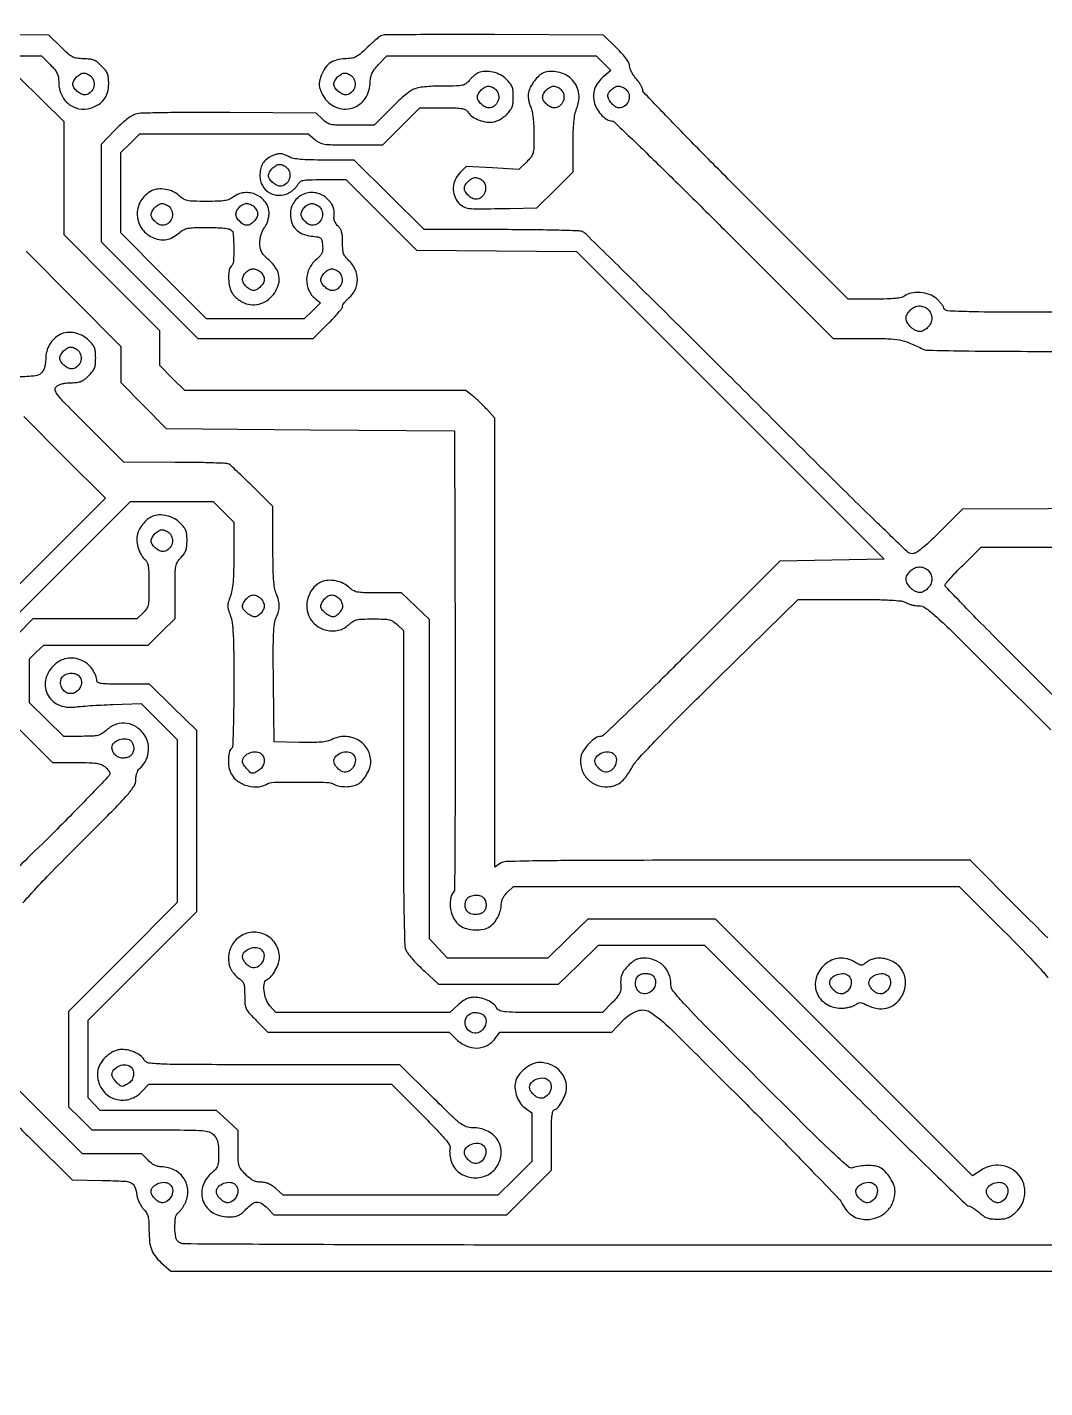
# Model space of a CAD drawing. Extents: x 30 to 1363, y 34 to 747.
# Drawn here: x 415 to 883, y 113 to 739 of the extents above; entities that cross this region are included whole.
import ezdxf

# ---------------------------------------------------------------- set-up
doc = ezdxf.new("R2010")
doc.units = 0

msp = doc.modelspace()

# ---------------------------------------------------------------- linework, layer by layer
for points in [[(920.508371, 608, -0.000328), (866.086194, 608.035745, -0.005493), (848.038022, 608.257727, -0.008364), (838.194127, 608.651805, -0.31118), (836.51394, 609.95608, 0.069725), (836.071024, 610.881106, 0.023732), (835.187387, 612.084838, 0.023065), (834.072682, 613.338454, 0.024594), (832.869827, 614.45608, 0.096619), (829.718043, 616.206114, 0.060024), (825.553788, 617.025661, 0.061176), (821.435085, 616.828703, 0.119965), (818.44113, 615.531803, -0.106108), (816.911804, 614.819033, -0.029418), (814.285761, 614.379351, -0.020065), (810.402935, 614.119006, -0.006045), (804.485779, 614.031803), (792.471558, 614), (745.235779, 661.274558, -0.001674), (727.126283, 679.520684, -0.002717), (711.87551, 695.158842, -0.000421), (698.465981, 709.082749, -0.193808), (698, 710.239762, 0.107764), (697.810221, 711.110065, 0.025427), (697.11875, 712.437469, 0.025021), (696.148332, 713.915037, 0.02235), (695, 715.347219, -0.031116), (693.851885, 716.831686, -0.029983), (692.88125, 718.465133, -0.031382), (692.204985, 720.00642, -0.087908), (692, 721.163318, 0.1202), (691.657095, 722.569106, 0.036513), (690.499675, 724.450584, 0.028397), (688.634567, 726.751028, 0.013134), (685.969133, 729.531303), (679.938266, 735.5), (629.719133, 735.689272, 0.001048), (610.359689, 735.72165, 0.001672), (593.811245, 735.659292, 0.000319), (579.221333, 735.546203, 0.087027), (578, 735.321426, 0.076881), (577.146246, 734.844899, 0.008587), (575.409066, 733.440921, 0.010277), (573.392434, 731.6813, 0.008164), (571.286181, 729.702045, -0.012283), (568.096682, 726.753949, -0.063605), (566.111999, 725.412168, -0.083543), (564.108108, 724.790653, -0.029897), (561.114639, 724.567913, 0.065735), (557.110073, 723.979965, 0.094921), (553.921854, 722.375134, 0.093731), (551.525192, 719.687722, 0.062647), (549.854159, 715.907563, 0.029432), (549.353891, 713.79243, 0.068731), (549.295212, 712.170297, 0.064689), (549.678846, 710.533938, 0.023705), (550.620977, 708.347677, 0.157913), (556.05164, 702.719337, 0.176324), (563.488007, 701.664022, 0.175536), (569.887074, 705.636971, 0.156699), (572.629487, 712.994671, -0.028024), (572.912548, 715.761775, -0.064501), (573.503393, 717.765117, -0.060533), (574.610887, 719.627275, -0.022285), (576.588779, 721.965903), (580.321266, 726), (628.464466, 726), (676.607666, 726), (679.946346, 722.555357), (683.285026, 719.110713), (680.27222, 716.575605, 0.05268), (677.515643, 713.710113, 0.081377), (675.876702, 710.698394, 0.087192), (675.350436, 707.478917, 0.069909), (675.881297, 704.00186, 0.067062), (677.183994, 701.12366, 0.056188), (679.269912, 698.497261, 0.060213), (681.660826, 696.614477, 0.137552), (683.852186, 696, -0.194359), (684.938935, 695.560976, -0.000331), (699.676499, 681.3125, -0.00241), (716.191373, 665.169632, -0.00148), (735.5, 646), (785.565346, 596), (800.748746, 596, -0.006813), (810.763223, 595.863538, -0.038244), (816.087444, 595.309419, -0.053294), (820.460863, 594.020322, -0.021062), (826.154292, 591.372967, 0.113513), (829.248906, 590.578485, 0.002482), (844.873002, 590.261576, 0.00329), (869.036539, 590.050438, 0.000539), (915.782168, 590, -0.000472)], [(388.873778, 726), (421.594104, 726), (425.547052, 721.951901, -0.019519), (427.653302, 719.619414, -0.062571), (428.782147, 717.860044, -0.074213), (429.337872, 716.046378, -0.035722), (429.527205, 713.616401, 0.103673), (430.720901, 708.095949, 0.118168), (434.007591, 703.815374, 0.123666), (438.746374, 701.615264, 0.120498), (444.011811, 701.885393, 0.063762), (447.742683, 703.544559, 0.094136), (450.397274, 705.937078, 0.095476), (451.965574, 709.109015, 0.067303), (452.5, 713.061333, 0.024231), (452.366083, 715.823024, 0.071012), (451.916713, 717.669774, 0.073757), (450.979425, 719.277847, 0.027614), (449.233648, 721.22789, 0.028294), (447.283479, 722.969007, 0.072422), (445.651916, 723.919845, 0.068701), (443.765723, 724.393202, 0.023554), (440.947467, 724.567013, -0.029941), (437.876153, 724.795817, -0.087179), (435.856444, 725.43865, -0.063554), (433.839272, 726.84548, -0.01083), (430.43037, 730.069892), (424.933103, 735.5), (390.216552, 735.730376, 0.001644)], [(884.278303, 320.305099, -0.00176), (871, 333.5), (848.516669, 356), (741.480841, 356, 0.000358), (679.207246, 355.955454, 0.003204), (651.871906, 355.741173, 0.002676), (635.17109, 355.413823, 0.147573), (632.222506, 354.443296), (630, 352.886592), (630, 456.072095), (630, 559.257598), (626.307452, 563.378799, 0.011229), (624.674039, 565.121456, 0.008653), (622.817831, 566.950335, 0.008763), (621.022949, 568.599617, 0.020602), (619.613172, 569.75), (616.611441, 572), (552.024417, 572), (487.437393, 572), (481.718697, 577.778997), (476, 583.557995), (476, 591.47812), (476, 599.398244), (454, 621.477738), (432, 643.557231), (432, 669.588719), (432, 695.620206), (421.644969, 705.810103), (411.289939, 716)], [(923.767632, 517.762029), (845.035264, 517.5), (834.750558, 507.25, -0.006296), (829.714743, 502.356005, -0.020646), (826.218736, 499.306798, -0.028849), (823.659486, 497.48639, -0.141073), (821.969895, 497, -0.193079), (819.604089, 497.948954, -0.001611), (805.021107, 511.981118, -0.003499), (783.896822, 532.727433, -0.000675), (745.98697, 570.585906, 0.000893), (717.647318, 598.86254, 0.001441), (693.406737, 622.824467, 0.00021), (671.815714, 644.02681, 0.100296), (670.1849, 645.085906, 0.086691), (668.397622, 645.45398, 0.001439), (658.225495, 645.731485, 0.003673), (646.360013, 645.93382, 0.002426), (632.723021, 646), (597.576241, 646), (581.469596, 662), (565.362951, 678), (551.795782, 678, -0.005583), (545.116665, 678.07458, -0.017085), (540.595153, 678.330307, -0.024553), (537.428244, 678.77582, -0.073097), (535.364307, 679.493839, 0.035036), (532.945908, 680.546919, 0.08691), (531.047752, 680.867391, 0.087354), (529.159557, 680.523027, 0.035651), (526.775141, 679.441198, 0.059257), (524.580336, 677.888901, 0.084698), (523.106239, 676.020012, 0.079276), (522.273958, 673.671918, 0.045635), (522, 670.676525, 0.125427), (523.132714, 666.232125, 0.134609), (526.236275, 663.010342, 0.132203), (530.597173, 661.786531, 0.119024), (535.177238, 662.840674, 0.037026), (536.521662, 663.641399, 0.031389), (537.813908, 664.67351, 0.032582), (538.874012, 665.769068, 0.072721), (539.487128, 666.75, -0.118765), (540.444367, 668.009553, -0.123401), (541.857319, 668.672939, -0.044313), (544.462767, 668.947058, -0.004064), (550.976091, 669), (561.477926, 669), (577.749285, 652.75), (594.020645, 636.5), (630.760322, 636.224887), (667.5, 635.949773), (738.255502, 565.224887), (809.011004, 494.5), (785.007949, 494), (761.004893, 493.5), (720.747873, 453.25, -0.001989), (705.191162, 437.819232, -0.003212), (691.813855, 424.823438, -0.000586), (679.944356, 413.466431, -0.192881), (678.780223, 413, 0.154409), (676.338915, 412.227666, 0.046515), (673.339971, 409.672015, 0.046843), (670.761292, 406.473095, 0.100181), (669.57454, 403.545642, 0.114706), (669.798007, 398.348004, 0.115432), (672.292297, 393.795524, 0.113193), (676.595633, 390.760236, 0.107017), (681.88271, 389.821906, 0.066958), (685.138321, 390.385086, 0.088803), (687.796846, 391.776415, 0.070956), (690.213856, 394.269871, 0.028596), (692.782804, 398.269144, -0.05656), (695.719358, 402.323861, -0.006184), (703.595321, 410.74141, -0.005642), (715.172068, 422.542002, -0.001803), (732.646688, 439.831811), (769.466117, 476), (792.983058, 475.964565, -0.00253), (805.071056, 475.885189, -0.011152), (812.192314, 475.643474, -0.016071), (816.773747, 475.237543, -0.100032), (819, 474.5, 0.045512), (820.206244, 473.949194, 0.024134), (821.782633, 473.480268, 0.023814), (823.453766, 473.153231, 0.033863), (824.962155, 473.035435, -0.151504), (827.888476, 472.09497, -0.028865), (832.326133, 468.583612, -0.01281), (839.754307, 461.625657, -0.001281), (857.034549, 444.5), (885.644788, 416)], [(414.5, 636.097194), (436.25, 614.204341), (458, 592.311489), (458, 583.997399), (458, 575.68331), (468.463822, 565.091655), (478.927643, 554.5), (545.213822, 554), (611.5, 553.5), (611.754605, 448.108011, -0.000764), (611.790771, 407.415229, -0.001277), (611.681503, 373.193007, -0.000108), (611.499277, 342.632918, -0.165905), (611.142492, 341.608011, 0.127014), (609.572137, 338.006133, 0.084767), (609.62039, 333.483396, 0.082759), (611.184679, 329.129735, 0.110937), (613.976369, 326.016827, 0.091744), (617.018388, 324.600279, 0.055006), (620.975688, 324.0308, 0.055591), (624.888987, 324.336834, 0.105868), (627.783205, 325.560704, 0.07198), (629.786901, 327.445102, 0.049965), (631.473376, 330.061747, 0.049712), (632.61626, 332.979572, 0.068602), (633, 335.763249, -0.065844), (633.183974, 337.154243, -0.051283), (633.729623, 338.580169, -0.046905), (634.61373, 339.98507, -0.037865), (635.804719, 341.312909), (638.609438, 344), (741.063649, 344), (843.51786, 344), (864.25893, 323.241275, -0.002897), (874.169233, 313.206925, -0.01043), (880.316538, 306.641579, -0.009875), (884.336277, 301.98302, -0.174791)], [(374.5, 432.980639), (418.473312, 476.99032), (462.446624, 521), (481.510904, 521), (500.575184, 521), (505.287592, 516.215651), (510, 511.431302), (510, 496.499084, -0.005214), (509.921239, 488.945948, -0.016019), (509.650897, 483.839385, -0.023508), (509.159505, 480.136471, -0.046501), (508.364142, 477.283433, 0.018257), (507.473472, 474.668635, 0.073077), (507.228284, 473, 0.073077), (507.473472, 471.331365, 0.018257), (508.364142, 468.716567, -0.059462), (509.229807, 465.269237, -0.019217), (509.697445, 460.01757, -0.010646), (509.939907, 451.68537, -0.00195), (510, 436.275584, -0.002948), (509.936127, 425.441139, -0.004772), (509.73955, 416.228348, -0.001073), (509.474034, 408.191032, -0.250568), (509.113363, 407.570062, 0.193934), (508.023181, 406.087686, 0.046197), (507.529725, 403.003878, 0.046117), (507.619283, 399.537006, 0.069558), (508.385792, 396.619096, 0.121043), (511.069432, 392.989695, 0.089782), (515.429138, 390.527506, 0.089337), (520.396354, 389.742099, 0.118048), (524.813148, 390.9, -0.117422), (528.488502, 391.868377, -0.006389), (540.54345, 392.001856, -0.00642), (552.593244, 391.826562, -0.116526), (556.287199, 390.846296, 0.083329), (558.591974, 390.069394, 0.044088), (561.609258, 389.855632, 0.043855), (564.656528, 390.176915, 0.074814), (567.063021, 391.033728, 0.093564), (569.12591, 392.695033, 0.045576), (571.084351, 395.466682, 0.045436), (572.523967, 398.579021, 0.085482), (572.996262, 401.29966, 0.134561), (571.413052, 407.106398, 0.131813), (567.081571, 411.34859, 0.127363), (561.079355, 412.94214, 0.12144), (554.938823, 411.468364, -0.066626), (552.892651, 410.734885, -0.031589), (550.116706, 410.321063, -0.020841), (546.18751, 410.151403, -0.006366), (540.238483, 410.218364), (528.5, 410.5), (528.233281, 437.45488, -0.001978), (528.146536, 452.059283, -0.010855), (528.302019, 459.940855, -0.018613), (528.687662, 464.833648, -0.08198), (529.483281, 467.606009, 0.04023), (530.561756, 470.448363, 0.070295), (530.917243, 472.937192, 0.066671), (530.575767, 475.516384, 0.032763), (529.5, 478.654243, -0.061978), (528.76214, 481.299918, -0.019876), (528.319868, 485.362541, -0.013326), (528.070536, 491.290035, -0.003847), (528, 500.457305), (528, 518.670361), (518.570739, 527.982444, 0.002328), (514.862302, 531.610847, 0.00329), (511.523357, 534.805096, 0.001903), (508.680843, 537.468443, 0.046027), (507.820739, 538.131951, 0.131371), (506.741876, 538.470227, 0.001909), (499.984842, 538.73237, 0.005093), (492.102111, 538.927672, 0.003321), (483, 538.999973), (459.5, 539.030572), (443.010127, 555.489699, -0.001782), (432.637173, 565.917365, -0.024888), (429.107681, 569.865757, -0.092052), (427.896329, 572.103899, -0.281581), (428.283932, 573.712504, -0.081341), (429.371118, 574.49371, -0.048315), (430.865378, 575.063319, -0.039238), (432.766643, 575.427396, -0.022514), (435.097332, 575.580849, 0.023313), (437.907191, 575.770354, 0.06649), (439.803975, 576.248106, 0.071491), (441.430874, 577.184507, 0.030108), (443.323527, 578.861988, 0.029126), (445.014958, 580.762854, 0.074334), (445.92989, 582.358843, 0.069764), (446.369566, 584.212949, 0.023387), (446.5, 587, 0.023213), (446.371295, 589.770794, 0.068566), (445.938264, 591.622294, 0.074223), (445.042741, 593.205233, 0.030605), (443.40662, 595.054919, 0.0758), (440.425062, 597.247538, 0.070157), (436.846544, 598.52424, 0.07353), (433.219898, 598.726858, 0.100668), (430.096399, 597.789172, 0.069469), (427.392802, 595.813716, 0.067962), (425.310311, 593.159867, 0.066946), (423.992152, 590.006471, 0.064062), (423.527666, 586.568617, -0.029691), (423.394966, 584.552116, -0.041389), (423.022069, 582.783594, -0.046889), (422.418851, 581.291764, -0.064496), (421.595012, 580.104892, -0.188067), (418.872045, 578.744189, -0.015808), (410.878354, 578.263886, -0.006732)], [(413.07936, 336.448125, -0.006769), (418.350131, 342.335013, -0.008183), (426.190683, 350.582027, -0.002291), (438.715858, 363.215743, 0.001311), (454.928392, 379.504823, 0.014844), (461.135174, 386.157522, 0.038264), (464.130732, 390.142798, 0.14298), (465, 393.120479, -0.036883), (465.112377, 394.641833, -0.039982), (465.4471, 396.088425, -0.0438), (465.948479, 397.291531, -0.099243), (466.565937, 398.054723, 0.093278), (469.248562, 401.291501, 0.086629), (470.658864, 405.366162, 0.087647), (470.597114, 409.635271, 0.098696), (469.053655, 413.432574, 0.096001), (465.41943, 417.148859, 0.115169), (460.879827, 418.940052, 0.116811), (456.066459, 418.524698, 0.100811), (451.652781, 416, -0.033768), (449.412754, 414.286414, -0.083259), (447.528188, 413.446227, -0.054789), (445.035367, 413.085336, -0.008576), (440.060713, 413), (431.885456, 413), (423.942728, 420.678284), (416, 428.356569), (416, 438.482118), (416, 448.607666), (419.297607, 451.803833), (422.595214, 455), (446.579797, 455), (470.56438, 455), (476.78219, 461.103255), (483, 467.20651), (483, 479.798536, -0.003543), (483.057585, 487.924995, -0.040482), (483.361586, 491.112303, -0.093106), (484.138548, 493.165961, -0.054207), (485.75, 495.260944, 0.036958), (487.14865, 496.95524, 0.06928), (487.964127, 498.529766, 0.061387), (488.374808, 500.393206, 0.023579), (488.5, 503.046432, 0.023686), (488.370162, 505.785684, 0.068577), (487.935319, 507.628992, 0.073767), (487.038736, 509.209993, 0.030573), (485.40662, 511.054919, 0.075306), (482.590447, 513.130182, 0.063399), (479.117252, 514.430028, 0.065612), (475.56004, 514.788557, 0.09611), (472.5, 514.097146, 0.072339), (470.244991, 512.688783, 0.049184), (468.135835, 510.51281, 0.04881), (466.473642, 507.942103, 0.067162), (465.55126, 505.353591, 0.082788), (465.429437, 502.52131, 0.050966), (466.172662, 499.259873, 0.051171), (467.552169, 496.237203, 0.087227), (469.345096, 494.127555, -0.130855), (470.185819, 492.945426, -0.054005), (470.675731, 491.027269, -0.029343), (470.93315, 487.951134, -0.006205), (471, 482.564646, -0.005029), (470.935161, 476.118425, -0.048622), (470.615271, 473.403436, -0.09883), (469.824748, 471.591889, -0.049622), (468.195281, 469.687091), (465.390562, 467), (441.483364, 467), (417.576165, 467), (410.788082, 460.062314)], [(890.585294, 428), (863.792647, 454.725327, -0.001833), (853.520902, 465.046667, -0.002968), (844.87034, 473.907573, -0.000501), (837.287412, 481.78347, -0.193732), (837, 482.497405, -0.179554), (837.246557, 483.161851, -0.004402), (839.429573, 485.653625, -0.009001), (842.101236, 488.543102, -0.005938), (845.270888, 491.772078), (853.541775, 500), (928.148764, 500, -0.000554)], [(404, 423.680851), (415.340426, 412.340426), (426.680851, 401), (437.590426, 400.966731, -0.005873), (443.566273, 400.878308, -0.029412), (446.900961, 400.593002, -0.054156), (449.077369, 400.031792, -0.083871), (450.75, 399.056438, -0.032156), (451.611057, 398.238768, -0.034437), (452.339063, 397.335003, -0.036741), (452.847987, 396.477855, -0.116107), (453, 395.832054, -0.191457), (452.639802, 394.925859, -0.000985), (445.876562, 387.790655, -0.004176), (438.046235, 379.698645, -0.002611), (428.75, 370.34912, -0.001913), (415.190946, 356.956917, -0.01248), (408.185856, 350.425477, -0.022699)], [(1026.519234, 179), (756.509617, 179.031803, -0.000166), (611.316528, 179.097098, -0.001056), (537.573434, 179.310471, -0.000207), (487.128367, 179.583851, -0.16227), (484.75, 180.392046, -0.18664), (483.363429, 182.641181, -0.042513), (482.915495, 187.176496, -0.042601), (483.242399, 191.729384, -0.182291), (484.565937, 194.054723, 0.04289), (485.267352, 194.74646, 0.017939), (486.093135, 195.787193, 0.017593), (486.902127, 196.970492, 0.021817), (487.565937, 198.127507, 0.127349), (488.890373, 203.943203, 0.135266), (487.174284, 209.524107, 0.131848), (482.791508, 213.537216, 0.118245), (476.79966, 215.027778, -0.052685), (475.130022, 215.218422, -0.057731), (473.590728, 215.75307, -0.052624), (472.102719, 216.675197, -0.033737), (470.583333, 218.027778), (467.666667, 221), (454.071967, 221), (440.477268, 221), (424.238634, 237.261037), (408, 253.522074)], [(410.086163, 234.456179, 0.003319), (417.245021, 227.279317), (435.662882, 209.058634), (449.474178, 208.779317, -0.005518), (459.512581, 208.465438, -0.0916), (462.756952, 207.722935, -0.207299), (464.419959, 205.953191, -0.047034), (465.468677, 201.871781, 0.045094), (465.869196, 200.28762, 0.028382), (466.603434, 198.524068, 0.028401), (467.531308, 196.857627, 0.045675), (468.522467, 195.570259, -0.047986), (469.838779, 193.844156, -0.076357), (470.565993, 192.139344, -0.051204), (470.908908, 189.846512, -0.011536), (471, 185.898818, 0.028869), (471.308707, 180.556664, 0.068875), (472.301269, 176.717231, 0.075181), (474.234946, 173.495701, 0.039919), (477.483713, 170.148444), (481.069592, 167), (756.293518, 167), (1031.517444, 167)]]:
    msp.add_lwpolyline(points, format="xyb")
for points in [[(444.428571, 716.428571, -0.152214), (445.713273, 713.980583, -0.136093), (445.456517, 711.114412, -0.140429), (443.776564, 708.852873, -0.164681), (441.257312, 708, -0.12584), (439.617927, 708.419238, -0.060561), (437.842419, 709.691353, -0.061122), (436.452146, 711.321891, -0.14703), (436, 712.826247, -0.130232), (436.437437, 714.47721, -0.064738), (437.752339, 716.216571, -0.064913), (439.461446, 717.555515, -0.134529), (441.083559, 718, -0.071086), (441.876795, 717.886651, -0.038848), (442.79776, 717.538393, -0.037788), (443.696589, 717.030038, -0.048823)], [(622.388117, 718.071104, 0.050769), (621.434326, 717.542473, 0.023026), (620.299689, 716.673473, 0.022518), (619.176969, 715.638688, 0.028655), (618.244197, 714.583317, -0.067223), (616.720129, 713.105369, -0.107064), (615.070561, 712.363811, -0.047546), (612.42688, 712.060741, -0.00478), (606.073961, 712, 0.009889), (601.563629, 711.910786, 0.016084), (597.743166, 711.636311, 0.018459), (594.696212, 711.204444, 0.057739), (592.717881, 710.607481, 0.061041), (591.022801, 709.613524, 0.011844), (588.249479, 707.389317, 0.012431), (585.122849, 704.622025, 0.011205), (582.025028, 701.607481), (574.550055, 694), (564.079746, 694, -0.005014), (557.509334, 694.065896, -0.045844), (554.671284, 694.384175, -0.091742), (552.75735, 695.162584, -0.048766), (550.740036, 696.75), (547.870635, 699.5), (508.185318, 699.807578, 0.001892), (490.872734, 699.876238, 0.004319), (477.810294, 699.765775, 0.003088), (467.865535, 699.534309, 0.063842), (464.918414, 699.067894, 0.065532), (463.007043, 698.224973, 0.026907), (460.663791, 696.621783, 0.023071), (458.02309, 694.397734, 0.014896), (455.168414, 691.59687), (449, 685.173108), (449, 662.791498), (449, 640.409889), (471.25, 618.210623), (493.5, 596.011358), (520, 596.006818), (546.5, 596.002279), (553.25, 602.655839, 0.009857), (555.835954, 605.307365, 0.014051), (558.017187, 607.769062, 0.009951), (559.713766, 609.879715, 0.165785), (560, 610.719259, -0.131122), (560.187542, 611.422108, -0.031424), (560.859654, 612.438325, -0.030155), (561.806293, 613.545354, -0.025891), (562.926482, 614.591592, 0.108499), (565.818054, 618.354977, 0.110237), (566.845299, 622.961703, 0.10704), (565.823337, 627.676474, 0.097194), (562.923253, 631.734424, -0.036009), (561.345388, 633.454528, -0.083651), (560.503754, 634.982771, -0.067111), (560.109073, 636.905501, -0.017111), (560, 640.091765, 0.016717), (559.903571, 642.975117, 0.05033), (559.575961, 644.913419, 0.071501), (558.954556, 646.340141, 0.070543), (557.954179, 647.541468, -0.052228), (557.183001, 648.401687, -0.044001), (556.555293, 649.452278, -0.045997), (556.15295, 650.525454, -0.085918), (556.06487, 651.446455, 0.027388), (556.126502, 654.338636, 0.0751), (555.754999, 656.341803, 0.07963), (554.823936, 658.078081, 0.033576), (553.076923, 660.076923, 0.144953), (547.918752, 662.878106, 0.150066), (542.144252, 662.366816, 0.151086), (537.678977, 658.710467, 0.147243), (536, 653.132687, 0.079421), (536.628277, 649.202281, 0.111706), (538.445985, 646.166496, 0.106627), (541.467716, 644.11537, 0.067495), (545.610568, 643.06144, -0.013032), (548.725472, 642.621247, -0.132577), (549.901793, 642.081664, -0.174025), (550.492507, 641.079257, -0.02636), (550.811147, 638.736892, -0.033546), (550.84328, 636.654467, -0.088227), (550.507522, 635.20505, -0.086157), (549.686918, 633.940229, -0.030979), (548.127898, 632.454166, 0.102519), (544.797962, 628.224749, 0.107733), (543.499097, 623.095276, 0.113037), (544.471904, 618.084407, 0.122458), (547.517449, 614.164935), (549.890115, 612.298595), (546.152895, 608.649298), (542.415675, 605), (519.948461, 605), (497.481247, 605), (477.740624, 624.759151), (458, 644.518301), (458.016517, 663.009151), (458.033033, 681.5), (462.434426, 685.75), (466.835818, 690), (505.523553, 690), (544.211288, 690), (547.182369, 687.5, 0.061231), (549.388668, 686.063325, 0.077724), (551.708476, 685.346353, 0.032995), (555.381403, 685.056878, 0.003171), (564.348803, 685), (578.544156, 685), (587, 693.5), (595.455844, 702), (605.987375, 702, -0.004667), (612.231644, 701.941716, -0.038749), (615.049277, 701.670027, -0.093951), (616.671019, 701.05786, -0.116589), (617.814037, 699.926167, 0.105979), (619.756762, 697.920334, 0.057858), (622.81733, 696.347831, 0.056335), (626.283443, 695.47576, 0.080014), (629.454579, 695.557457, 0.055373), (630.943263, 696.011571, 0.029928), (632.656596, 696.874459, 0.029421), (634.316272, 697.974231, 0.040717), (635.6519, 699.15855, 0.034687), (637.114116, 700.91357, 0.06981), (637.953929, 702.503732, 0.062953), (638.372733, 704.369868, 0.023761), (638.5, 707.046432, 0.023686), (638.370162, 709.785684, 0.068577), (637.935319, 711.628992, 0.073767), (637.038736, 713.209993, 0.030573), (635.40662, 715.054919, 0.075317), (632.577059, 717.139947, 0.064346), (629.102215, 718.432763, 0.066281), (625.522854, 718.77491, 0.092153)], [(564.428571, 716.428571, -0.152214), (565.713273, 713.980583, -0.136093), (565.456517, 711.114412, -0.140429), (563.776564, 708.852873, -0.164681), (561.257312, 708, -0.12584), (559.617927, 708.419238, -0.060561), (557.842419, 709.691353, -0.061122), (556.452146, 711.321891, -0.14703), (556, 712.826247, -0.130232), (556.437437, 714.47721, -0.064738), (557.752339, 716.216571, -0.064913), (559.461446, 717.555515, -0.134529), (561.083559, 718, -0.071086), (561.876795, 717.886651, -0.038848), (562.79776, 717.538393, -0.037788), (563.696589, 717.030038, -0.048823)], [(652.388117, 718.071104, 0.083703), (650.275392, 716.71196, 0.04516), (648.17873, 714.424298, 0.044361), (646.467807, 711.71307, 0.064607), (645.512438, 709.056631, 0.056208), (645.365856, 707.651002, 0.033074), (645.491778, 705.964207, 0.031339), (645.859147, 704.182093, 0.032469), (646.443297, 702.481467, -0.047027), (647.122492, 700.299692, -0.02195), (647.60617, 697.375441, -0.018571), (647.903357, 693.798222, -0.011438), (648, 689.574043, -0.006039), (647.927658, 683.584897, -0.061299), (647.564746, 681.127151, -0.103316), (646.645847, 679.340122, -0.030051), (644.544968, 677.043585), (641.089936, 673.694836), (628.99879, 674.378163), (616.907643, 675.061489), (613.953822, 672.107668, 0.090008), (611.776141, 668.964287, 0.095913), (610.904613, 665.325679, 0.096555), (611.455928, 661.644492, 0.092561), (613.351353, 658.377917, 0.088687), (615.526005, 656.606666, 0.099484), (618.095065, 655.788565, 0.030353), (622.674149, 655.562697, 0.001698), (636.935714, 655.773741), (649.371429, 656), (657.685714, 664.314286), (666, 672.628571), (666, 685.030853, -0.007126), (666.086432, 691.094764, -0.017125), (666.368117, 695.577758, -0.022952), (666.861115, 699.004337, -0.044033), (667.619384, 701.67343, 0.057319), (668.625105, 705.60729, 0.079492), (668.542031, 709.239636, 0.083979), (667.349583, 712.51569, 0.072669), (665.099128, 715.40503, 0.07981), (662.388935, 717.277938, 0.059739), (658.945369, 718.442398, 0.060805), (655.398713, 718.74562, 0.092379)], [(630.428571, 710.428571, -0.152214), (631.713273, 707.980583, -0.136093), (631.456517, 705.114412, -0.140429), (629.776564, 702.852873, -0.164681), (627.257312, 702, -0.12584), (625.617927, 702.419238, -0.060561), (623.842419, 703.691353, -0.061122), (622.452146, 705.321891, -0.14703), (622, 706.826247, -0.130232), (622.437437, 708.47721, -0.064738), (623.752339, 710.216571, -0.064913), (625.461446, 711.555515, -0.134529), (627.083559, 712, -0.071086), (627.876795, 711.886651, -0.038848), (628.79776, 711.538393, -0.037788), (629.696589, 711.030038, -0.048823)], [(660.428571, 710.428571, -0.152214), (661.713273, 707.980583, -0.136093), (661.456517, 705.114412, -0.140429), (659.776564, 702.852873, -0.164681), (657.257312, 702, -0.12584), (655.617927, 702.419238, -0.060561), (653.842419, 703.691353, -0.061122), (652.452146, 705.321891, -0.14703), (652, 706.826247, -0.130232), (652.437437, 708.47721, -0.064738), (653.752339, 710.216571, -0.064913), (655.461446, 711.555515, -0.134529), (657.083559, 712, -0.071086), (657.876795, 711.886651, -0.038848), (658.79776, 711.538393, -0.037788), (659.696589, 711.030038, -0.048823)], [(690.428571, 710.428571, -0.151452), (691.743155, 707.93268, -0.143981), (691.451115, 705.07492, -0.144683), (689.661366, 702.839873, -0.153237), (686.985275, 702, -0.156123), (685.467978, 702.485608, -0.057167), (683.774977, 704.012032, -0.056727), (682.436134, 705.92946, -0.124695), (682, 707.651078, -0.14883), (682.425592, 709.049201, -0.066082), (683.713861, 710.509311, -0.064599), (685.39214, 711.62537, -0.11496), (687, 712, -0.068562), (687.825464, 711.886274, -0.039005), (688.773214, 711.538393, -0.038141), (689.690527, 711.030083, -0.05083)], [(534.428571, 674.428571, -0.152214), (535.713273, 671.980583, -0.136093), (535.456517, 669.114412, -0.140429), (533.776564, 666.852873, -0.164681), (531.257312, 666, -0.12584), (529.617927, 666.419238, -0.060561), (527.842419, 667.691353, -0.061122), (526.452146, 669.321891, -0.14703), (526, 670.826247, -0.130232), (526.437437, 672.47721, -0.064738), (527.752339, 674.216571, -0.064913), (529.461446, 675.555515, -0.134529), (531.083559, 676, -0.071086), (531.876795, 675.886651, -0.038848), (532.79776, 675.538393, -0.037788), (533.696589, 675.030038, -0.048823)], [(624.428571, 668.428571, -0.152214), (625.713273, 665.980583, -0.136093), (625.456517, 663.114412, -0.140429), (623.776564, 660.852873, -0.164681), (621.257312, 660, -0.12584), (619.617927, 660.419238, -0.060561), (617.842419, 661.691353, -0.061122), (616.452146, 663.321891, -0.14703), (616, 664.826247, -0.130232), (616.437437, 666.47721, -0.064738), (617.752339, 668.216571, -0.064913), (619.461446, 669.555515, -0.134529), (621.083559, 670, -0.071086), (621.876795, 669.886651, -0.038848), (622.79776, 669.538393, -0.037788), (623.696589, 669.030038, -0.048823)], [(472.096399, 663.789172, 0.13874), (467.163667, 659.024952, 0.146849), (465.59607, 652.490341, 0.148102), (467.888853, 646.213866, 0.14164), (473.314204, 642.131432, 0.05733), (476.40206, 641.345802, 0.084614), (479.190829, 641.441269, 0.079465), (481.914888, 642.471721, 0.044847), (484.817284, 644.499708, -0.050403), (486.853691, 645.889258, -0.076721), (488.865043, 646.611904, -0.041832), (491.769295, 646.927271, -0.006137), (497.694356, 647, -0.008563), (502.018613, 646.925942, -0.018349), (505.346896, 646.689428, -0.019222), (507.795793, 646.329142, -0.151362), (508.8, 645.8, -0.181816), (509.777292, 643.644627, -0.01579), (509.988156, 637.520194, -0.015736), (509.812711, 631.39363, -0.183339), (508.847002, 629.247002, 0.163486), (507.80975, 627.160232, 0.043842), (507.623733, 623.410086, 0.044597), (508.126491, 619.478972, 0.091159), (509.327781, 616.622944, 0.052494), (510.291981, 615.442381, 0.028477), (511.697366, 614.199514, 0.028047), (513.287908, 613.085271, 0.039379), (514.827781, 612.290834, 0.090396), (518.61519, 611.454728, 0.090742), (522.448619, 612.010656, 0.087213), (525.957729, 613.923103, 0.07586), (528.803464, 617, 0.082392), (530.589709, 620.889211, 0.111619), (530.758525, 624.739597, 0.103406), (529.235326, 628.503042, 0.062916), (526.072613, 632.13587, -0.019376), (523.852525, 634.278084, -0.070819), (522.71385, 635.862667, -0.084907), (522.17033, 637.546169, -0.035735), (522, 639.926362, -0.03526), (522.1375, 641.873757, -0.037686), (522.547283, 643.738484, -0.039301), (523.209655, 645.445144, -0.047), (524.1, 646.921387, 0.046826), (524.959808, 648.34588, 0.036189), (525.627953, 650.032764, 0.035587), (526.056366, 651.832953, 0.040646), (526.2, 653.596949, 0.156326), (524.606713, 658.56846, 0.132811), (520.325708, 662.076166, 0.129196), (514.761006, 663.005022, 0.144734), (509.727129, 661, -0.068544), (507.951804, 659.96066, -0.058056), (505.858605, 659.36603, -0.033221), (502.788625, 659.075403, -0.006992), (497.39699, 659, -0.005817), (491.431538, 659.069404, -0.045179), (488.667183, 659.384695, -0.087123), (486.799057, 660.125807, -0.053176), (484.916299, 661.58019, 0.084842), (482.151669, 663.450156, 0.063784), (478.635647, 664.530198, 0.06522), (475.052885, 664.674939, 0.100947)], [(480.428571, 656.428571, -0.152214), (481.713273, 653.980583, -0.136093), (481.456517, 651.114412, -0.140429), (479.776564, 648.852873, -0.164681), (477.257312, 648, -0.12584), (475.617927, 648.419238, -0.060561), (473.842419, 649.691353, -0.061122), (472.452146, 651.321891, -0.14703), (472, 652.826247, -0.130232), (472.437437, 654.47721, -0.064738), (473.752339, 656.216571, -0.064913), (475.461446, 657.555515, -0.134529), (477.083559, 658, -0.071086), (477.876795, 657.886651, -0.038848), (478.79776, 657.538393, -0.037788), (479.696589, 657.030038, -0.048823)], [(519.428571, 656.428571, -0.044552), (520.029965, 655.709265, -0.036829), (520.538393, 654.8488, -0.038266), (520.887643, 653.983358, -0.076918), (521, 653.257312, -0.12584), (520.580762, 651.617927, -0.060561), (519.308647, 649.842419, -0.061122), (517.678109, 648.452146, -0.14703), (516.173753, 648, -0.130232), (514.52279, 648.437437, -0.064738), (512.783429, 649.752339, -0.064913), (511.444485, 651.461446, -0.134529), (511, 653.083559, -0.120361), (511.41475, 654.781548, -0.078834), (512.617774, 656.409262, -0.078431), (514.273157, 657.592129, -0.116495), (516, 658, -0.068562), (516.825464, 657.886274, -0.039005), (517.773214, 657.538393, -0.038141), (518.690527, 657.030083, -0.05083)], [(549.428571, 656.428571, -0.152214), (550.713273, 653.980583, -0.136093), (550.456517, 651.114412, -0.140429), (548.776564, 648.852873, -0.164681), (546.257312, 648, -0.126624), (544.562413, 648.436224, -0.066292), (542.79856, 649.739118, -0.066678), (541.449917, 651.444767, -0.134777), (541, 653.083559, -0.120361), (541.41475, 654.781548, -0.078834), (542.617774, 656.409262, -0.078431), (544.273157, 657.592129, -0.116495), (546, 658, -0.068562), (546.825464, 657.886274, -0.039005), (547.773214, 657.538393, -0.038141), (548.690527, 657.030083, -0.05083)], [(522.428571, 626.428571, -0.044552), (523.029965, 625.709265, -0.036829), (523.538393, 624.8488, -0.038266), (523.887643, 623.983358, -0.076918), (524, 623.257312, -0.12584), (523.580762, 621.617927, -0.060561), (522.308647, 619.842419, -0.061122), (520.678109, 618.452146, -0.14703), (519.173753, 618, -0.130232), (517.52279, 618.437437, -0.064738), (515.783429, 619.752339, -0.064913), (514.444485, 621.461446, -0.134529), (514, 623.083559, -0.120361), (514.41475, 624.781548, -0.078834), (515.617774, 626.409262, -0.078431), (517.273157, 627.592129, -0.116495), (519, 628, -0.068562), (519.825464, 627.886274, -0.039005), (520.773214, 627.538393, -0.038141), (521.690527, 627.030083, -0.05083)], [(558.428571, 626.428571, -0.152214), (559.713273, 623.980583, -0.136093), (559.456517, 621.114412, -0.140429), (557.776564, 618.852873, -0.164681), (555.257312, 618, -0.12584), (553.617927, 618.419238, -0.060561), (551.842419, 619.691353, -0.061122), (550.452146, 621.321891, -0.14703), (550, 622.826247, -0.130232), (550.437437, 624.47721, -0.064738), (551.752339, 626.216571, -0.064913), (553.461446, 627.555515, -0.134529), (555.083559, 628, -0.071086), (555.876795, 627.886651, -0.038848), (556.79776, 627.538393, -0.037788), (557.696589, 627.030038, -0.048823)], [(829.171259, 609.345012, -0.1072), (830.487012, 607.508393, -0.107557), (830.921561, 605.293941, -0.102562), (830.399987, 603.014344, -0.089251), (829, 601, -0.068752), (827.099628, 599.560989, -0.134171), (825.269032, 599.105103, -0.12625), (823.384214, 599.634558, -0.057355), (821.314451, 601.174314, -0.066428), (819.697509, 603.157779, -0.128482), (819.105043, 605.102478, -0.133239), (819.547918, 607.039641, -0.074066), (821, 609, -0.083374), (822.934167, 610.378004, -0.10298), (825.075456, 610.918919, -0.105074), (827.221466, 610.556765, -0.089993)], [(438.428571, 590.428571, -0.152214), (439.713273, 587.980583, -0.136093), (439.456517, 585.114412, -0.140429), (437.776564, 582.852873, -0.164681), (435.257312, 582, -0.12584), (433.617927, 582.419238, -0.060561), (431.842419, 583.691353, -0.061122), (430.452146, 585.321891, -0.14703), (430, 586.826247, -0.130232), (430.437437, 588.47721, -0.064738), (431.752339, 590.216571, -0.064913), (433.461446, 591.555515, -0.134529), (435.083559, 592, -0.071086), (435.876795, 591.886651, -0.038848), (436.79776, 591.538393, -0.037788), (437.696589, 591.030038, -0.048823)], [(480.428571, 506.428571, -0.152214), (481.713273, 503.980583, -0.136093), (481.456517, 501.114412, -0.140429), (479.776564, 498.852873, -0.164681), (477.257312, 498, -0.12584), (475.617927, 498.419238, -0.060561), (473.842419, 499.691353, -0.061122), (472.452146, 501.321891, -0.14703), (472, 502.826247, -0.130232), (472.437437, 504.47721, -0.064738), (473.752339, 506.216571, -0.064913), (475.461446, 507.555515, -0.134529), (477.083559, 508, -0.071086), (477.876795, 507.886651, -0.038848), (478.79776, 507.538393, -0.037788), (479.696589, 507.030038, -0.048823)], [(829.171259, 489.345012, -0.1072), (830.487012, 487.508393, -0.107557), (830.921561, 485.293941, -0.102562), (830.399987, 483.014344, -0.089251), (829, 481, -0.068752), (827.099628, 479.560989, -0.134171), (825.269032, 479.105103, -0.12625), (823.384214, 479.634558, -0.057355), (821.314451, 481.174314, -0.066428), (819.697509, 483.157779, -0.128482), (819.105043, 485.102478, -0.133239), (819.547918, 487.039641, -0.074066), (821, 489, -0.083374), (822.934167, 490.378004, -0.10298), (825.075456, 490.918919, -0.105074), (827.221466, 490.556765, -0.089993)], [(550.388117, 484.071104, 0.109166), (546.871183, 481.549091, 0.089707), (544.441598, 477.606503, 0.088829), (543.531401, 473.025806, 0.104057), (544.359771, 468.681372, 0.121902), (547.640104, 464.260664, 0.115361), (552.66852, 461.768731, 0.118028), (558.186819, 461.793997, 0.131865), (562.840015, 464.346725, -0.046749), (564.706056, 465.826783, -0.086139), (566.481379, 466.588429, -0.050586), (568.984745, 466.921646, -0.007811), (574, 467, -0.007795), (579.032642, 466.921533, -0.05114), (581.53072, 466.586369, -0.086731), (583.307638, 465.817034, -0.045621), (585.195281, 464.312909), (588, 461.625818), (588, 389.263249, 0.000629), (588.049931, 349.590142, 0.004144), (588.264544, 329.730192, 0.004105), (588.604187, 317.2947, 0.110884), (589.434896, 314.125898, 0.052776), (590.390291, 312.676221, 0.010875), (592.387537, 310.352138, 0.011325), (594.838891, 307.74341, 0.010446), (597.471482, 305.175558), (604.073173, 299), (631.671288, 299), (659.269403, 299), (668.44685, 308), (677.624296, 317), (702.043248, 317), (726.4622, 317), (786.516536, 257, 0.001039), (809.637849, 233.995411, 0.001704), (829.321348, 214.625, 0.000166), (846.981357, 197.375419, 0.195773), (847.903421, 197, -0.120696), (848.62196, 196.823987, -0.020733), (849.848222, 196.11875, -0.021533), (851.246919, 195.148575, -0.017761), (852.652781, 194, 0.02988), (854.643291, 192.45263, 0.064565), (856.36769, 191.572136, 0.061253), (858.317016, 191.134602, 0.024615), (861.049481, 191, 0.024597), (863.841796, 191.13745, 0.066558), (865.768745, 191.591254, 0.067993), (867.485266, 192.528964, 0.02652), (869.57639, 194.250601, 0.188336), (873.669743, 202.582238, 0.198373), (870.916543, 211.257506, 0.191062), (862.717875, 215.675465, 0.180139), (853.468779, 213.414251), (849.658465, 210.828502), (790.596361, 269.914251), (731.534258, 329), (702.132427, 329), (672.730597, 329), (663.55315, 320), (654.375704, 311), (631.315212, 311), (608.25472, 311), (604.12736, 315.477657), (600, 319.955314), (600, 393.319149), (600, 466.682985), (593.586554, 472.841493), (587.173108, 479), (576.391273, 479, -0.004844), (569.715481, 479.064672, -0.042479), (566.776486, 479.372273, -0.087987), (564.839374, 480.11185, -0.055995), (562.916299, 481.58019, 0.084636), (560.305922, 483.347384, 0.057558), (556.883765, 484.448333, 0.058094), (553.344001, 484.732861, 0.09246)], [(522.428571, 476.428571, -0.05083), (523.030083, 475.690527, -0.038141), (523.538393, 474.773214, -0.039005), (523.886274, 473.825464, -0.068562), (524, 473, -0.11496), (523.62537, 471.39214, -0.064599), (522.509311, 469.713861, -0.066082), (521.049201, 468.425592, -0.14883), (519.651078, 468, -0.123849), (517.993274, 468.417031, -0.050995), (516.06094, 469.724282, -0.050878), (514.482218, 471.34447, -0.169282), (514, 472.727963, -0.126001), (514.43599, 474.4306, -0.066557), (515.736826, 476.19878, -0.066985), (517.441883, 477.549136, -0.134822), (519.083559, 478, -0.071086), (519.876795, 477.886651, -0.038848), (520.79776, 477.538393, -0.037788), (521.696589, 477.030038, -0.048823)], [(558.428571, 476.428571, -0.05083), (559.030083, 475.690527, -0.038141), (559.538393, 474.773214, -0.039005), (559.886274, 473.825464, -0.068562), (560, 473, -0.11496), (559.62537, 471.39214, -0.064599), (558.509311, 469.713861, -0.066082), (557.049201, 468.425592, -0.14883), (555.651078, 468, -0.123849), (553.993274, 468.417031, -0.050995), (552.06094, 469.724282, -0.050878), (550.482218, 471.34447, -0.169282), (550, 472.727963, -0.126001), (550.43599, 474.4306, -0.066557), (551.736826, 476.19878, -0.066985), (553.441883, 477.549136, -0.134822), (555.083559, 478, -0.071086), (555.876795, 477.886651, -0.038848), (556.79776, 477.538393, -0.037788), (557.696589, 477.030038, -0.048823)], [(427.644767, 445.992963, 0.147414), (423.646222, 439.580246, 0.178586), (424.26978, 432.56241, 0.176572), (429.318448, 427.576047, 0.144443), (436.875724, 426.489879, -0.016205), (439.454852, 426.779294, -0.003492), (443.937131, 427.104182, -0.003641), (449.135012, 427.406466, -0.00347), (454.420892, 427.638491), (467.341784, 428.115836), (475.670892, 419.829996), (484, 411.544156), (484, 374.04752), (484, 336.550884), (459, 311.480365), (434, 286.409845), (434, 264.552749), (434, 242.695652), (439.347826, 237.347826), (444.695652, 232), (471.673512, 232, -0.001142), (489.543767, 231.959199, -0.018667), (495.526383, 231.708403, -0.061777), (498.689904, 231.058481, -0.123265), (500.825686, 229.685549, -0.058553), (501.915104, 228.213809, -0.067771), (502.56947, 226.598543, -0.047791), (502.903595, 224.446962, -0.014639), (503, 221.154997, -0.013381), (502.898953, 217.379876, -0.07573), (502.49095, 215.41455, -0.095883), (501.5545, 213.876985, -0.028016), (499.57025, 211.927536, 0.140579), (495.674307, 205.861814, 0.169572), (495.972885, 199.132757, 0.165742), (500.421689, 193.944192, 0.134174), (507.536293, 192, 0.025938), (510.230942, 192.139882, 0.076996), (512.015351, 192.609643, 0.076102), (513.585545, 193.600692, 0.024938), (515.564771, 195.5, -0.043697), (518.370284, 197.997208, -0.148502), (520.648875, 198.816415, -0.161415), (522.879826, 198.199495, -0.054293), (525.5, 196), (528.374182, 193), (581.954958, 193), (635.535734, 193), (645.767867, 203.267075), (656, 213.534149), (656, 227.160086, -0.003882), (656.056444, 234.429457, -0.022334), (656.287937, 238.270892, -0.041453), (656.710769, 240.496987, -0.237792), (657.494277, 241.35943, 0.136594), (659.223626, 242.64141, 0.03898), (661.081547, 245.455952, 0.039849), (662.531519, 248.652271, 0.086435), (662.996262, 251.29966, 0.102097), (662.066756, 255.834887, 0.102672), (659.418793, 259.621376, 0.099506), (655.403288, 262.125158, 0.090037), (650.584456, 263, 0.108106), (647.248535, 262.270207, 0.063321), (643.763179, 260.098519, 0.063137), (640.919888, 257.112938, 0.105054), (639.491555, 253.96155, 0.081813), (639.320496, 250.733406, 0.063575), (640.148487, 247.309947, 0.063754), (641.806161, 244.214176, 0.083461), (644.071999, 241.948732), (647, 239.863812), (647, 228.658446), (647, 217.45308), (639.227876, 209.72654), (631.455753, 202), (582.109891, 202), (532.76403, 202), (529.347219, 205, 0.030269), (527.586304, 206.366695, 0.047581), (525.911106, 207.291465, 0.052617), (524.224121, 207.821043, 0.049801), (522.43187, 208, -0.050103), (520.562906, 208.187754, -0.065486), (518.940187, 208.745445, -0.055573), (517.328074, 209.785247, -0.025385), (515.466667, 211.466667, -0.028015), (513.382619, 213.798318, -0.097574), (512.456435, 215.582414, -0.063693), (512.080258, 217.957345, -0.007469), (512, 223.329825), (512, 231.726316), (507.042841, 236.363158), (502.085682, 241), (475.289594, 241), (448.493505, 241), (445.746753, 243.91019), (443, 246.820381), (443, 264.667691), (443, 282.515001), (468, 307.5), (493, 332.484999), (493, 374.050112), (493, 415.615225), (482.149443, 426.307612), (471.298885, 437), (459.149443, 437, -0.003866), (452.436311, 437.051903, -0.027858), (449.210018, 437.281887, -0.069085), (447.538269, 437.73524, -0.3006), (447, 438.54966, 0.098318), (446.538396, 440.874469, 0.049263), (445.121538, 443.527872, 0.048578), (443.160292, 445.923705, 0.077777), (441.032733, 447.483073, 0.065168), (437.491939, 448.76393, 0.082132), (434.016387, 448.948481, 0.083327), (430.705257, 448.006682, 0.069398)], [(438.8, 440.8, -0.188056), (439.952423, 438.174607, -0.149364), (439.166167, 435.154367, -0.1449), (436.798087, 433.027501, -0.176748), (433.85064, 432.74931, -0.126373), (432.03304, 433.759306, -0.106249), (430.784723, 435.58205, -0.104157), (430.380323, 437.789086, -0.11679), (430.932303, 439.873507, -0.149696), (432.342967, 441.275219, -0.092213), (434.596055, 441.974959, -0.090496), (436.990226, 441.823249, -0.136237)], [(462.8, 410.8, -0.070395), (463.259976, 410.188407, -0.038897), (463.6475, 409.335625, -0.037889), (463.911715, 408.392078, -0.049362), (464, 407.5, -0.09126), (463.65033, 405.600158, -0.123128), (462.654431, 404.172367, -0.112352), (461.023695, 403.296354, -0.067399), (458.835184, 403, -0.103344), (457.023948, 403.378402, -0.094362), (455.448281, 404.456562, -0.094117), (454.376085, 406.041182, -0.102149), (454, 407.86283, -0.208968), (454.926224, 409.982241, -0.10656), (457.474734, 411.490773, -0.10164), (460.521183, 411.856751, -0.177421)], [(522.8, 404.8, -0.127774), (523.770992, 403.147437, -0.104704), (523.911448, 401.097451, -0.099958), (523.201676, 399.087713, -0.10565), (521.777494, 397.556704, -0.01506), (520.869579, 396.960704, -0.018033), (519.97946, 396.457282, -0.016968), (519.2082, 396.08973, -0.103059), (518.777494, 396, -0.18223), (517.597798, 396.444721, -0.032035), (515.891773, 398.149584, -0.033227), (514.409415, 400.078382, -0.14828), (514, 401.428571, -0.187274), (514.917217, 403.791549, -0.116627), (517.404668, 405.486277, -0.114242), (520.430406, 405.907643, -0.175848)], [(564.8, 404.8, -0.19389), (565.903716, 402.20662, -0.136505), (565.104333, 399.101781, -0.141162), (562.845543, 396.924603, -0.207616), (560.135198, 396.715175, -0.080453), (558.682823, 397.495196, -0.054273), (557.319025, 398.796254, -0.055907), (556.324439, 400.285558, -0.119845), (556, 401.619701, -0.196492), (556.921966, 403.875188, -0.112451), (559.434987, 405.488629, -0.108754), (562.469333, 405.88575, -0.176519)], [(684.8, 404.8, -0.19389), (685.903716, 402.20662, -0.136505), (685.104333, 399.101781, -0.141162), (682.845543, 396.924603, -0.207616), (680.135198, 396.715175, -0.080453), (678.682823, 397.495196, -0.054273), (677.319025, 398.796254, -0.055907), (676.324439, 400.285558, -0.119845), (676, 401.619701, -0.196492), (676.921966, 403.875188, -0.112451), (679.434987, 405.488629, -0.108754), (682.469333, 405.88575, -0.176519)], [(624.8, 338.8, -0.070395), (625.259976, 338.188407, -0.038897), (625.6475, 337.335625, -0.037889), (625.911715, 336.392078, -0.049362), (626, 335.5, -0.091544), (625.648017, 333.593639, -0.124211), (624.645955, 332.166958, -0.112434), (622.999554, 331.294286, -0.065963), (620.778561, 331, -0.127524), (618.487449, 331.594003, -0.139207), (616.862711, 333.214184, -0.134921), (616.301145, 335.489782, -0.116806), (616.932303, 337.873507, -0.149696), (618.342967, 339.275219, -0.092213), (620.596055, 339.974959, -0.090496), (622.990226, 339.823249, -0.136237)], [(511.644767, 319.992963, 0.110177), (508.450644, 315.619449, 0.116089), (507.497588, 310.387473, 0.118341), (508.979854, 305.356934, 0.117696), (512.586153, 301.535508, -0.065273), (513.87745, 300.424703, -0.107069), (514.58703, 299.175889, -0.064071), (514.917221, 297.312943, -0.011864), (515, 293.824773, 0.017892), (515.140491, 289.899907, 0.091375), (515.686264, 287.795912, 0.076909), (516.981275, 285.85995, 0.01058), (520.347826, 282.347826), (525.695652, 277), (567.381159, 277), (609.066667, 277), (612.439378, 273.627289, 0.094382), (616.820316, 270.648155, 0.108282), (621.778715, 269.677774, 0.114237), (626.485188, 270.879282, 0.114679), (630.177175, 274.025772), (632.376117, 277), (658.060048, 277), (683.743979, 277), (689.089634, 282.5, -0.113789), (695.746505, 286.795305, -0.240069), (701.684315, 286.050399, -0.046026), (710.585584, 278.733641, -0.001376), (744.765297, 244.73475, -0.001806), (761.469302, 227.906295, -0.002759), (775.826159, 213.175903, -0.000972), (788.108696, 200.384232, -0.073128), (789.760986, 198.055835, 0.055587), (791.854599, 194.875723, 0.075339), (794.420299, 192.592884, 0.079042), (797.444665, 191.245998, 0.068864), (800.887607, 190.817885, 0.090782), (806.026411, 191.832145, 0.101008), (810.257367, 194.587649, 0.102498), (813.026978, 198.742884, 0.096202), (814, 203.753246, 0.094793), (813.450966, 206.623184, 0.047567), (811.76265, 209.921453, 0.047264), (809.44652, 212.889628, 0.082932), (806.969985, 214.765384, 0.090526), (804.702276, 215.472296, 0.034087), (801.369491, 215.650691, 0.033356), (797.749847, 215.355555, 0.042782), (794.5, 214.582425, -0.268827), (792.566648, 214.986765, -0.005681), (785.101632, 221.840969, -0.00691), (773.671448, 232.879084, -0.001114), (751.75, 254.73923, -0.000898), (727.538677, 279.077943, -0.008729), (717.483595, 289.582892, -0.015292), (712.078942, 295.801519, -0.172919), (711, 298.828033, 0.093802), (710.084212, 303.666602, 0.107054), (707.476701, 307.582923, 0.105222), (703.440823, 310.11559, 0.087913), (698.44966, 311, 0.045692), (696.494033, 310.820913, 0.066784), (694.852561, 310.284203, 0.058044), (693.252762, 309.269272, 0.026031), (691.4, 307.6, 0.038028), (689.396316, 305.265926, 0.079531), (688.30516, 303.142251, 0.072544), (687.876018, 300.658169, 0.027415), (687.97697, 297.127172, -0.106321), (687.806647, 295.808443, -0.051367), (687.07351, 294.262955, -0.038869), (685.784463, 292.469798, -0.018764), (683.879453, 290.377172), (679.583584, 286), (655.826976, 286, -0.001436), (640.864198, 286.042976, -0.018563), (635.288189, 286.282143, -0.054466), (632.412946, 286.831568, -0.197968), (631.005539, 287.98965, 0.102184), (629.411871, 289.900811, 0.056337), (626.822847, 291.522281, 0.052948), (623.713498, 292.626271, 0.058911), (620.552541, 293, 0.051117), (618.655448, 292.805546, 0.059173), (616.933776, 292.230227, 0.049721), (615.172367, 291.174225, 0.023826), (613.13168, 289.5), (609.257598, 286), (569.294097, 286), (529.330596, 286), (526.665298, 288.991342, -0.094765), (524.818347, 292.08053, -0.06396), (523.911158, 296.096905, -0.071341), (524.083206, 299.675401, -0.259049), (525.494277, 301.35943, 0.136594), (527.223626, 302.64141, 0.03898), (529.081547, 305.455952, 0.039849), (530.531519, 308.652271, 0.086435), (530.996262, 311.29966, 0.144434), (529.142724, 317.61341, 0.145042), (524.161286, 321.897605, 0.144512), (517.634954, 322.785237, 0.143134)], [(522.8, 314.8, -0.19389), (523.903716, 312.20662, -0.136505), (523.104333, 309.101781, -0.141162), (520.845543, 306.924603, -0.207616), (518.135198, 306.715175, -0.080453), (516.682823, 307.495196, -0.054273), (515.319025, 308.796254, -0.055907), (514.324439, 310.285558, -0.119845), (514, 311.619701, -0.196492), (514.921966, 313.875188, -0.112451), (517.434987, 315.488629, -0.108754), (520.469333, 315.88575, -0.176519)], [(781.605046, 307.958088, 0.140625), (777.739035, 301.937784, 0.165039), (777.980058, 295.189442, 0.164564), (782.281274, 289.967708, 0.139789), (789.181864, 288, 0.030806), (791.017346, 288.113195, 0.026728), (792.915759, 288.452039, 0.02764), (794.603912, 288.947246, 0.067705), (795.752013, 289.538857, -0.037409), (797.097562, 290.338536, -0.120599), (798.10575, 290.565475, -0.096071), (799.233923, 290.324794, -0.01888), (801.118238, 289.438857, 0.077433), (805.73413, 287.895395, 0.102034), (810.158615, 288.051331, 0.106344), (814.026837, 289.922209, 0.090462), (817.049773, 293.313822, 0.128379), (818.862711, 299.340862, 0.14295), (817.380659, 305.214916, 0.140005), (812.93377, 309.453939, 0.121409), (806.660444, 311, 0.045894), (805.174912, 310.863357, 0.032706), (803.554496, 310.451603, 0.033207), (802.047894, 309.848772, 0.05848), (800.916063, 309.133115, -0.024496), (799.422969, 308.040639, -0.146535), (798.509997, 307.766509, -0.122625), (797.516032, 308.013265, -0.01506), (795.555279, 309.129377, 0.072012), (791.990143, 310.652801, 0.086166), (788.35729, 310.973842, 0.08646), (784.838509, 310.051864, 0.073077)], [(702.8, 302.8, -0.188061), (703.952295, 300.174828, -0.149326), (703.166193, 297.154506, -0.144883), (700.798631, 295.027409, -0.176799), (697.851867, 294.748989, -0.166096), (695.825055, 296.091321, -0.12319), (694.742615, 298.571618, -0.122571), (694.953078, 301.279337, -0.16366), (696.427058, 303.234687, -0.10437), (697.874307, 303.833691, -0.063219), (699.732401, 303.941894, -0.063886), (701.531719, 303.585199, -0.116041)], [(792.8, 302.8, -0.19389), (793.903716, 300.20662, -0.136505), (793.104333, 297.101781, -0.141162), (790.845543, 294.924603, -0.207616), (788.135198, 294.715175, -0.080453), (786.682823, 295.495196, -0.054273), (785.319025, 296.796254, -0.055907), (784.324439, 298.285558, -0.119845), (784, 299.619701, -0.196492), (784.921966, 301.875188, -0.112451), (787.434987, 303.488629, -0.108754), (790.469333, 303.88575, -0.176519)], [(810.8, 302.8, -0.19389), (811.903716, 300.20662, -0.136505), (811.104333, 297.101781, -0.141162), (808.845543, 294.924603, -0.207616), (806.135198, 294.715175, -0.080453), (804.682823, 295.495196, -0.054273), (803.319025, 296.796254, -0.055907), (802.324439, 298.285558, -0.119845), (802, 299.619701, -0.196492), (802.921966, 301.875188, -0.112451), (805.434987, 303.488629, -0.108754), (808.469333, 303.88575, -0.176519)], [(624.8, 284.8, -0.203293), (625.952782, 281.949279, -0.152914), (624.876185, 278.704001, -0.155281), (622.157689, 276.684607, -0.208494), (619.134782, 276.927867, -0.152828), (616.854588, 279.250905, -0.166016), (616.402105, 282.376893, -0.177739), (617.949992, 284.976306, -0.172147), (620.835184, 286, -0.03855), (621.981743, 285.911468, -0.034957), (623.140335, 285.6475, -0.036748), (624.144868, 285.260925, -0.086357)], [(451.605046, 265.958088, 0.058178), (449.108416, 263.190873, 0.083997), (447.677284, 260.229819, 0.086147), (447.320382, 257.020198, 0.064501), (447.993304, 253.520289, 0.132496), (451.230927, 248.602597, 0.131376), (456.512406, 245.960503, 0.129299), (462.475015, 246.286225, 0.126396), (467.564771, 249.5), (470.865696, 253), (526.696245, 253), (582.526794, 253), (596.240496, 239.25, -0.003543), (603.524827, 231.842138, -0.020106), (607.212154, 227.719336, -0.035806), (609.130365, 225.020513, -0.203854), (609.377744, 223.316064, 0.064637), (609.23701, 222.230926, 0.025824), (609.314708, 220.731071, 0.025033), (609.566664, 219.102035, 0.028825), (609.972644, 217.582891, 0.156714), (613.824673, 212.296115, 0.141319), (620.203517, 209.971671, 0.13987), (626.890816, 211.391913, 0.152757), (631.551112, 216.09884, 0.1262), (632.936113, 222.117582, 0.146283), (631.118242, 227.688855, 0.136968), (626.405456, 231.599499, 0.10549), (619.84123, 233, -0.084262), (616.876899, 233.503131, -0.079872), (614.18332, 234.959487, -0.029202), (610.371359, 238.258921, -0.002388), (600.966533, 247.5), (586.349926, 262), (528.210147, 262, -0.000487), (490.347355, 262.036902, -0.007911), (477.618617, 262.263134, -0.016922), (470.905625, 262.716508, -0.249525), (469.005539, 263.98965, 0.1021), (467.415178, 265.897488, 0.056121), (464.829537, 267.519584, 0.052831), (461.728449, 268.625627, 0.059328), (458.584456, 269, 0.049634), (456.775454, 268.819982, 0.053211), (455.081383, 268.287218, 0.047848), (453.395261, 267.351496, 0.029576)], [(462.8, 260.8, -0.127774), (463.770992, 259.147437, -0.104704), (463.911448, 257.097451, -0.099958), (463.201676, 255.087713, -0.10565), (461.777494, 253.556704, -0.01506), (460.869579, 252.960704, -0.018033), (459.97946, 252.457282, -0.016968), (459.2082, 252.08973, -0.103059), (458.777494, 252, -0.18223), (457.597798, 252.444721, -0.032035), (455.891773, 254.149584, -0.033227), (454.409415, 256.078382, -0.14828), (454, 257.428571, -0.187274), (454.917217, 259.791549, -0.116627), (457.404668, 261.486277, -0.114242), (460.430406, 261.907643, -0.175848)], [(654.8, 254.8, -0.19389), (655.903716, 252.20662, -0.136505), (655.104333, 249.101781, -0.141162), (652.845543, 246.924603, -0.207616), (650.135198, 246.715175, -0.080453), (648.682823, 247.495196, -0.054273), (647.319025, 248.796254, -0.055907), (646.324439, 250.285558, -0.119845), (646, 251.619701, -0.196492), (646.921966, 253.875188, -0.112451), (649.434987, 255.488629, -0.108754), (652.469333, 255.88575, -0.176519)], [(624.8, 224.8, -0.19389), (625.903716, 222.20662, -0.136505), (625.104333, 219.101781, -0.141162), (622.845543, 216.924603, -0.207616), (620.135198, 216.715175, -0.080453), (618.682823, 217.495196, -0.054273), (617.319025, 218.796254, -0.055907), (616.324439, 220.285558, -0.119845), (616, 221.619701, -0.196492), (616.921966, 223.875188, -0.112451), (619.434987, 225.488629, -0.108754), (622.469333, 225.88575, -0.176519)], [(480.8, 206.8, -0.19389), (481.903716, 204.20662, -0.136505), (481.104333, 201.101781, -0.141162), (478.845543, 198.924603, -0.207616), (476.135198, 198.715175, -0.080453), (474.682823, 199.495196, -0.054273), (473.319025, 200.796254, -0.055907), (472.324439, 202.285558, -0.119845), (472, 203.619701, -0.196492), (472.921966, 205.875188, -0.112451), (475.434987, 207.488629, -0.108754), (478.469333, 207.88575, -0.176519)], [(510.8, 206.8, -0.19389), (511.903716, 204.20662, -0.136505), (511.104333, 201.101781, -0.141162), (508.845543, 198.924603, -0.207616), (506.135198, 198.715175, -0.080453), (504.682823, 199.495196, -0.054273), (503.319025, 200.796254, -0.055907), (502.324439, 202.285558, -0.119845), (502, 203.619701, -0.196492), (502.921966, 205.875188, -0.112451), (505.434987, 207.488629, -0.108754), (508.469333, 207.88575, -0.176519)], [(804.8, 206.8, -0.19389), (805.903716, 204.20662, -0.136505), (805.104333, 201.101781, -0.141162), (802.845543, 198.924603, -0.207616), (800.135198, 198.715175, -0.080453), (798.682823, 199.495196, -0.054273), (797.319025, 200.796254, -0.055907), (796.324439, 202.285558, -0.119845), (796, 203.619701, -0.196492), (796.921966, 205.875188, -0.112451), (799.434987, 207.488629, -0.108754), (802.469333, 207.88575, -0.176519)], [(864.8, 206.8, -0.19389), (865.903716, 204.20662, -0.136505), (865.104333, 201.101781, -0.141162), (862.845543, 198.924603, -0.207616), (860.135198, 198.715175, -0.080453), (858.682823, 199.495196, -0.054273), (857.319025, 200.796254, -0.055907), (856.324439, 202.285558, -0.119845), (856, 203.619701, -0.196492), (856.921966, 205.875188, -0.112451), (859.434987, 207.488629, -0.108754), (862.469333, 207.88575, -0.176519)]]:
    msp.add_lwpolyline(points, format="xyb", close=True)
msp.add_lwpolyline([(413.480759, 560), (432.237678, 541.262569), (450.994597, 522.525138), (407.997298, 479.485796)])

doc.saveas('drawing.dxf')
